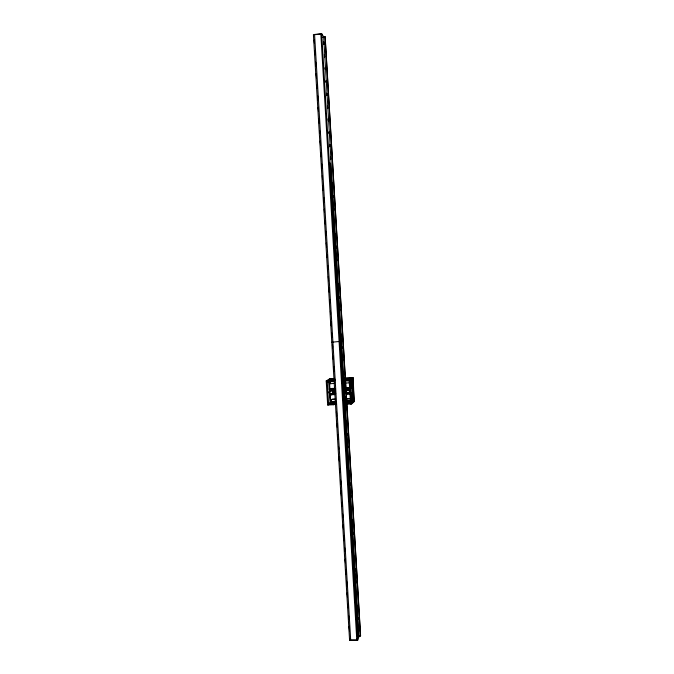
<?xml version="1.0" encoding="UTF-8"?>
<svg xmlns="http://www.w3.org/2000/svg" width="674" height="674" viewBox="0 0 674 674"><rect width="100%" height="100%" fill="white"/><g stroke="black" fill="none" stroke-linecap="round" stroke-linejoin="round"><path stroke-width="1.01" d="M323.933 44.155L323.663 41.636L323.874 44.181M327.724 108.388L327.497 105.944M331.49 172.207L331.296 169.797M335.745 245.858L335.913 248.259L335.795 245.85M324.388 54.527L324.632 57.063L324.447 54.543M356.462 595.344L356.369 592.926L356.403 595.378M334.481 222.959L334.296 220.567L334.414 222.976M351.407 509.738L351.272 507.379L351.348 509.763M354.92 568.561L354.962 570.988L354.979 568.57M327.438 105.936L327.657 108.413M354.195 556.353L354.238 558.771L354.254 556.362M332.231 184.929L332.063 182.536M331.979 182.511L332.181 184.946M353.471 544.12L353.513 546.538L353.53 544.145M359.141 636.02L360.59 635.776L325.188 36.977L323.68 36.944L321.709 33.7L313.41 34.585L349.579 640.292L357.667 640.3L359.141 636.02L323.68 36.944M357.136 638.986L358.164 636.02L330.134 162.914M349.579 640.292L350.21 638.59M329.99 146.713L329.771 144.295L329.931 146.755M333.74 210.28L333.546 207.895L333.681 210.322M337.253 271.066L337.404 273.476L337.303 271.074M326.966 95.582L326.671 93.105L326.898 95.598M331.229 169.789L331.423 172.224M330.471 157.05L330.673 159.494L330.538 157.067M358.526 629.364L358.551 631.824L358.602 629.398M338.946 298.599L338.727 296.24L338.879 298.616M350.682 497.446L350.615 495.078L350.615 497.463M349.949 485.145L349.89 482.778L349.89 485.154M349.225 472.819L349.09 470.435L349.157 472.828M332.981 197.625L332.737 195.216L332.931 197.642M352.847 534.288L352.729 531.896L352.797 534.305M344.835 398.545L344.684 396.169L344.785 398.561M336.503 258.462L336.663 260.872L336.553 258.479M355.729 583.179L355.687 580.744L355.678 583.187M337.994 283.653L338.137 286.046L338.045 283.661M328.204 118.725L328.415 121.21L328.246 118.734M345.324 404.257L351.575 404.004L353.698 402.092L352.308 378.333L343.1 378.746M352.721 402.134L350.573 404.046L349.149 379.883L351.322 378.375L352.721 402.134L353.698 402.092M352.662 401.14L350.514 403.044L345.265 403.254L347 401.78L347.059 402.774M345.467 400.524L345.484 399.471L344.422 399.572L344.481 400.567L345.467 400.524L345.484 399.471M344.481 400.567L345.543 400.466M352.165 392.74L351.685 393.127L352.241 402.555M334.877 379.125L328.769 379.403L326.216 380.92L327.665 404.981L333.866 404.729L335.753 403.237L335.694 402.243L330.546 402.462M346.756 393.001L346.453 394.273L346.815 393.995M329.493 404.299L331.161 403.018L331.103 402.033L328.592 403.937L333.807 403.726L335.694 402.243M351.87 387.786L351.39 388.157L350.834 378.712L342.586 379.091M327.665 404.981L330.184 403.06L336.292 402.808M330.252 394.433L330.74 402.631L331.178 402.302M335.483 399.278C329.35 397.508 329.763 403.684 335.601 401.257M346.461 388.03L346.158 389.294L346.461 388.03L350.017 387.87M331.844 394.627L329.67 394.989L334.498 394.517L334.43 393.523L332.265 393.886M344.372 387.171L343.976 379.209L351.845 378.847L352.308 386.775L351.845 378.847M332.981 393.38L335.138 393.026L333.377 393.102M343.959 381.13L345.711 379.942L345.652 378.948L343.9 380.128L350.151 379.841L352.308 378.333M352.78 377.996L353.151 377.735L354.17 401.67L352.78 377.996L344.625 378.367M344.481 382.579L344.422 381.585L344.481 382.579L343.42 382.68L343.437 381.636L343.42 382.68M334.329 379.462L332.434 380.642L332.493 381.644L334.388 380.456L334.329 379.462L329.182 379.698L329.367 390.019L333.807 389.825L334.136 388.561L329.308 389.024L334.136 388.561M330.235 383.717L330.277 381.636L330.235 383.717L334.54 383.43M329.94 389.311L329.325 379.066L333.832 378.62M339.106 341.819L340.699 341.229M322.593 37.255L325.188 36.977M340.597 341.204L343.167 341.069L331.785 342.24M345.021 378.106L353.151 377.735M329.325 379.066L334.43 378.83M334.936 380.111L329.241 380.684L334.397 380.456M343.159 379.74L351.381 379.369L342.645 380.077M326.216 380.92L332.434 380.642M327.269 381.88L334.422 381.442M342.561 381.172L349.966 380.751M343.361 381.678L344.422 381.585M342.678 383.161L349.941 382.84M350.295 387.66L346.748 387.811L346.807 388.805M346.099 388.291L350.564 388.098M329.746 389.1L334.894 388.881M343.125 388.519L350.362 388.207M332.745 389.42L334.506 389.345L334.447 388.35L330.041 388.544L330.1 389.53M332.425 389.631L334.194 389.555M346.158 389.294L349.73 389.134M333.681 393.523L335.736 393.439M333.133 393.919L335.189 393.835M343.42 393.481L346.529 393.346M346.453 394.273L350.017 394.122M343.774 398.932L351.019 398.629M331.187 399.572L335.332 399.396M343.622 399.05L350.884 398.747M344.422 399.572L345.408 399.53M343.892 400.912L351.137 400.617M331.305 401.552L335.45 401.375M343.74 401.038L350.994 400.735M344.448 401.485L347.523 401.359M343.942 401.906L351.154 401.611M330.74 402.631L334.818 402.462M346.023 402.007L351.12 401.797M344.507 402.471L350.665 402.218M335.753 403.237L330.605 403.448L330.1 395.099M343.993 402.9L351.213 402.597M358.054 635.776L360.59 635.776M350.151 379.841L351.575 404.004M346.209 388.384L346.503 393.346M325.079 36.792L360.506 636.02M344.49 399.514L344.549 400.508M321.709 33.7L357.667 640.3M314.96 50.735L315.087 52.842M315.651 62.294L315.769 64.392M316.333 73.845L316.46 75.943M317.656 95.893L317.774 98M318.339 107.444L318.465 109.55M319.029 119.003L319.156 121.101M320.344 141.051L320.47 143.149M321.035 152.602L321.161 154.708M321.725 164.153L321.852 166.259M323.04 186.209L323.166 188.307M323.731 197.76L323.857 199.858M324.421 209.311L324.548 211.417M325.736 231.367L325.862 233.465M326.427 242.918L326.553 245.016M327.117 254.469L327.244 256.567M327.808 266.019L327.935 268.126M328.432 276.525L328.558 278.623M329.123 288.076L329.249 290.174M329.813 299.627L329.94 301.725M330.504 311.177L330.631 313.275M331.128 321.683L331.254 323.781M331.819 333.234L331.945 335.332M332.509 344.785L332.636 346.883M333.2 356.344L333.327 358.442M333.824 366.85L333.95 368.948M334.515 378.4L334.641 380.507M335.205 389.96L335.332 392.057M335.896 401.51L336.023 403.616M336.52 412.016L336.646 414.122M337.211 423.575L337.337 425.673M337.901 435.134L338.028 437.232M338.592 446.685L338.719 448.783M339.216 457.191L339.342 459.289M339.907 468.75L340.033 470.848M340.597 480.301L340.724 482.407M341.221 490.807L341.415 493.958M341.912 502.366L342.038 504.464M342.603 513.917L342.729 516.023M343.293 525.476L343.42 527.574M343.917 535.982L344.111 539.133M344.608 547.532L344.734 549.639M345.299 559.091L345.425 561.189M345.989 570.651L346.116 572.748M346.613 581.156L346.807 584.307M347.304 592.707L347.43 594.813M347.995 604.266L348.121 606.364M348.685 615.817L348.812 617.923M349.309 626.323L349.503 629.474M314.21 40.052L314.404 43.212M314.842 50.567L315.095 54.771M315.533 62.126L315.777 66.33M316.224 73.685L316.468 77.889M316.906 85.244L317.1 88.395M317.538 95.759L317.791 99.963M318.229 107.318L318.482 111.522M318.92 118.877L319.164 123.081M319.611 130.436L319.796 133.587M320.234 140.942L320.487 145.146M320.925 152.501L321.178 156.705M321.616 164.068L321.869 168.273M322.307 175.628L322.492 178.779M322.93 186.134L323.183 190.338M323.621 197.693L323.874 201.897M324.312 209.252L324.497 212.411M325.003 220.811L325.188 223.97M325.626 231.325L325.879 235.529M326.317 242.884L326.57 247.088M327.008 254.443L327.202 257.594M327.699 266.003L327.884 269.153M328.331 276.517L328.575 280.713M329.013 288.076L329.266 292.28M329.704 299.635L329.898 302.786M330.395 311.194L330.589 314.345M331.027 321.7L331.279 325.904M331.718 333.259L331.962 337.463M332.4 344.81L332.594 347.952M333.091 356.335L333.276 359.478M333.714 366.808L333.967 371.003M334.405 378.333L334.658 382.52M335.096 389.858L335.34 394.046M335.778 401.375L335.972 404.518M336.402 411.856L336.655 416.043M337.093 423.373L337.345 427.569M337.784 434.899L338.028 439.086M338.466 446.424L338.66 449.566M339.098 456.896L339.342 461.083M339.78 468.422L340.033 472.609M340.471 479.939L340.724 484.134M341.162 491.464L341.406 495.651M341.844 502.989L342.03 506.132M342.468 513.462L342.721 517.649M343.159 524.987L343.411 529.174M343.85 536.504L344.094 540.7M344.532 548.029L344.726 551.172M345.223 559.555L345.408 562.697M345.846 570.027L346.099 574.214M346.537 581.552L346.781 585.74M347.22 593.069L347.472 597.265M347.91 604.595L348.096 607.737M348.601 616.12L348.787 619.263M349.225 626.593L349.477 630.788M334.953 389.867L335.197 394.012M334.751 393.304L334.81 394.29M333.748 388.831L333.807 389.825M334.043 393.81L334.102 394.804M333.807 403.726L333.866 404.729M331.347 399.455L331.465 401.426M329.771 378.805L329.957 381.863M329.923 382.444L329.746 379.352L327.21 380.877L328.651 404.939M328.769 379.403L330.184 403.06M330.319 391.19A1.575 1.542 57.6 0 1 332.948 390.987A1.575 1.542 57.6 0 1 332.004 393.456M329.856 393.119A2.249 2.207 57.6 0 1 331.187 389.724A2.249 2.207 57.6 0 1 333.916 392.209A2.249 2.207 57.6 0 1 330.715 393.902M332.215 390.077A1.575 1.542 57.6 0 1 333.268 392.698A1.567 1.542 57.5 0 0 332.526 389.867M329.931 392.024A2.249 2.199 57.6 0 1 329.931 391.156M332.552 389.454A2.249 2.199 57.6 0 1 333.327 393.523M332.004 389.218A2.241 2.199 57.5 0 1 333.386 393.439M332.72 389.589A1.567 1.533 57.5 0 1 333.301 392.63M333.798 389.176A2.233 2.191 57.5 0 1 333.234 393.33M349.191 392.613A1.584 1.559 54.2 0 1 348.803 392.74M347.026 390.65A1.584 1.559 54.2 0 1 349.916 390.524M350.177 392.706A2.258 2.224 54.2 0 1 346.95 392.774A2.258 2.224 54.2 0 1 346.975 389.53A2.258 2.224 54.2 0 1 350.194 389.749M346.672 391.299A2.249 2.216 54.1 0 1 346.756 390.145M348.441 388.561A2.249 2.207 54.1 0 1 349.865 388.595M334.683 389.943A1.483 1.458 57.5 0 1 333.942 392.108M345.299 409.43C345.551 413.482 345.88 406.978 345.299 409.43M346.04 421.848C346.284 425.884 346.613 419.346 346.04 421.848M346.773 434.25C347.059 438.294 347.287 431.571 346.773 434.166M347.506 446.635C347.767 450.695 348.054 443.905 347.506 446.635M348.239 459.002C348.542 463.08 348.728 456.096 348.239 459.002M340.867 334.574C341.128 338.769 341.448 332.316 340.867 334.574M341.608 347.093C341.861 351.221 342.207 344.802 341.608 347.093M342.35 359.587C342.611 363.733 342.931 357.212 342.35 359.587M343.091 372.073C343.369 376.218 343.63 369.571 343.091 372.073M343.824 384.542C344.06 388.62 344.439 382.251 343.833 384.458M339.384 309.492C339.62 313.646 339.991 307.47 339.384 309.492M340.126 322.037C340.404 326.275 340.69 319.72 340.126 322.037M334.902 233.844C335.079 237.981 335.618 232.353 334.902 233.844M358.012 618.555C357.633 622.06 357.667 614.739 358.012 618.555M356.959 606.111C357.153 610.037 357.515 603.272 356.959 606.027M326.267 82.211C325.635 83.627 325.98 77.771 326.267 82.211M328.878 132.053C329.081 136.367 329.586 130.866 328.878 132.053M351.887 520.53C352.123 524.633 352.418 517.75 351.887 520.53M325.079 67.88C325.256 72.169 325.837 67.164 325.079 67.88M320.841 34.054L314.581 34.719L350.682 639.971L356.799 639.971L320.841 34.054M329.081 392.394A2.014 1.971 57.6 0 0 332.113 394.071A2.014 1.971 57.6 0 0 331.996 390.608A2.014 1.971 57.6 0 0 329.081 392.394M329.165 392.344A2.014 1.971 57.6 0 0 332.198 394.012A2.014 1.971 57.6 0 0 332.071 390.558A2.014 1.971 57.6 0 0 329.165 392.344M345.956 391.813A2.014 1.98 54.2 0 0 349.115 393.271A2.014 1.98 54.2 0 0 348.744 389.816A2.014 1.98 54.2 0 0 345.956 391.813M329.578 392.386A1.508 1.474 57.6 0 0 331.852 393.641A1.508 1.474 57.6 0 0 331.76 391.046A1.508 1.474 57.6 0 0 329.578 392.386M346.453 391.771A1.517 1.483 54.2 0 0 348.82 392.866A1.517 1.483 54.2 0 0 348.542 390.271A1.517 1.483 54.2 0 0 346.453 391.771"/></g></svg>
